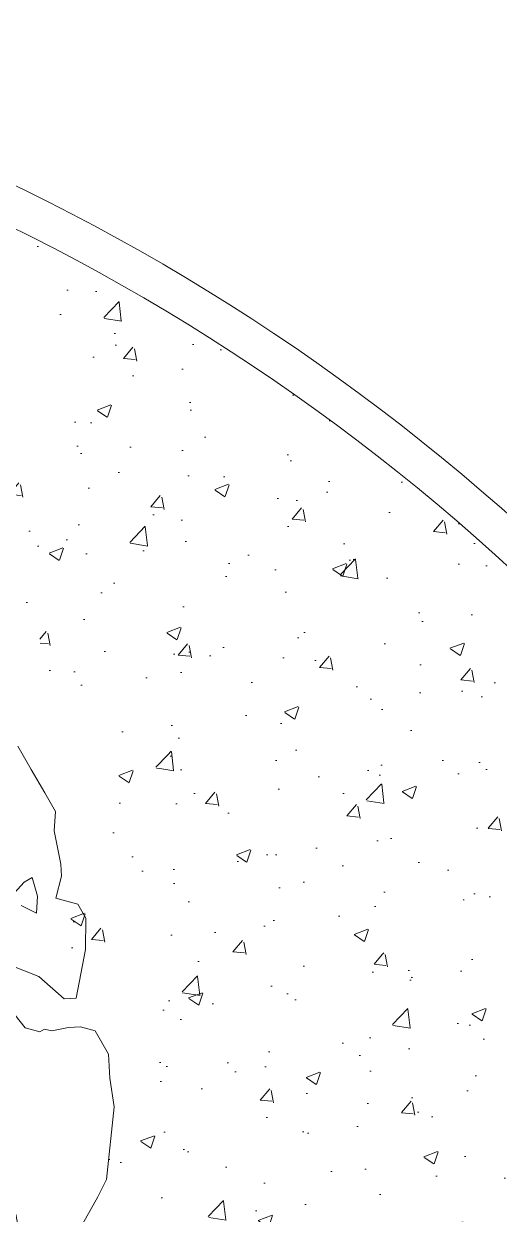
# Model space of a CAD drawing. Header units: metres. Extents: x 12093 to 20303, y 514 to 1412.
# Drawn here: x 19753.55 to 19754.776, y 695.564 to 698.63 of the extents above; entities that cross this region are included whole.
import ezdxf

# ---------------------------------------------------------------- set-up
doc = ezdxf.new("R2010")
doc.units = ezdxf.units.M
doc.layers.add('grass', color=64, linetype='Continuous', lineweight=13)
doc.layers.add('Layer2', color=43, linetype='Continuous', lineweight=20)
pattern_1 = [(50, (19136.99335, 73.14804), (0.36436934, -0.03187817), [0.0381, -0.4191]), (355, (19136.99335, 73.14804), (-0.07048565, 0.38211329), [0.03048, -0.33528]), (100.451, (19137.0237, 73.1454), (0.293885, 0.35023338), [0.03238, -0.35618]), (46.1842, (19136.99335, 73.24964), (0.54215808, -0.08408466), [0.05715, -0.62865]), (96.6356, (19137.03853, 73.24264), (0.47480847, 0.4948511), [0.04857, -0.53427]), (351.184, (19136.99335, 73.24964), (0.4748092, 0.49485024), [0.04572, -0.50292]), (21, (19137.04415, 73.22424), (0.30322976, -0.20453104), [0.0381, -0.4191]), (326, (19137.04415, 73.22424), (0.12360406, 0.36837593), [0.03048, -0.33528]), (71.4514, (19137.06942, 73.2072), (0.42683298, 0.16384572), [0.03238, -0.35618]), (37.5, (19136.99335, 73.14804), (0.006177207, 0.169110078), [0, -0.331216, 0, -0.34036, 0, -0.33655]), (7.5, (19136.99335, 73.14804), (0.133639325, 0.20036115), [0, -0.194056, 0, -0.323596, 0, -0.12827]), (327.5, (19136.88007, 73.14804), (0.27118119, -0.011457488), [0, -0.127, 0, -0.39624, 0, -0.52578]), (317.5, (19136.82927, 73.14804), (0.29625836, 0.05085298), [0, -0.1651, 0, -0.263144, 0, -0.37338])]

# ---------------------------------------------------------------- blocks, each defined once
blk = doc.blocks.new('ghgfghgh')
at = {"layer": 'grass'}
for p, q in [((20002.8396, 664.3797), (20002.8614, 664.3419)), ((20002.8614, 664.3419), (20002.8833, 664.304)), ((20002.8833, 664.304), (20002.9007, 664.2738)), ((20002.9007, 664.2738), (20002.8987, 664.2424)), ((20002.8987, 664.2424), (20002.9098, 664.1882)), ((20002.9098, 664.1882), (20002.9109, 664.1687)), ((20002.8498, 664.1591), (20002.8336, 664.1409)), ((20002.8631, 664.1668), (20002.8498, 664.1591)), ((20002.8718, 664.1363), (20002.8631, 664.1668)), ((20002.9109, 664.1687), (20002.9014, 664.1329)), ((20002.8452, 664.121), (20002.87, 664.1087)), ((20002.87, 664.1087), (20002.8718, 664.1363)), ((20002.9014, 664.1329), (20002.9372, 664.1233)), ((20002.9372, 664.1233), (20002.9503, 664.1006)), ((20002.9503, 664.1006), (20002.9494, 664.0497)), ((20002.9494, 664.0497), (20002.9346, 663.9706)), ((20002.8737, 664.006), (20002.8217, 664.0264)), ((20002.9151, 663.9694), (20002.8737, 664.006)), ((20002.8132, 663.9711), (20002.8514, 663.9225)), ((20002.9346, 663.9706), (20002.9151, 663.9694)), ((20002.8514, 663.9225), (20002.8752, 663.9161)), ((20002.8752, 663.9161), (20002.8828, 663.9205)), ((20002.8828, 663.9205), (20002.8947, 663.9173)), ((20002.8947, 663.9173), (20002.9218, 663.9228)), ((20002.9218, 663.9228), (20002.9413, 663.924)), ((20002.9413, 663.924), (20002.9652, 663.9176)), ((20002.9652, 663.9176), (20002.987, 663.8798)), ((20002.987, 663.8798), (20002.9893, 663.8408)), ((20002.9893, 663.8408), (20002.996, 663.7942)), ((20002.996, 663.7942), (20002.9836, 663.6761)), ((20002.9836, 663.6761), (20002.9696, 663.6478)), ((20002.9696, 663.6478), (20002.9449, 663.6033))]:
    blk.add_line(p, q, dxfattribs=at)

msp = doc.modelspace()

# ---------------------------------------------------------------- hatches: boundary and pattern name
at = {"layer": 'grass'}
h = msp.add_hatch(dxfattribs=at)
h.set_pattern_fill('AR-CONC', color=256, scale=0.002, style=0)
h.set_pattern_definition(pattern_1)
h.paths.add_polyline_path([(19753.4632, 698.1339), (19753.3183, 697.51), (19753.3341, 697.4659), (19753.3839, 697.4627), (19753.4823, 697.3755), (19753.4833, 697.3722), (19754.6821, 696.9907), (19754.7583, 697.2688, 0.071633)])
h = msp.add_hatch(dxfattribs=at)
h.set_pattern_fill('AR-CONC', color=256, scale=0.002, style=0)
h.set_pattern_definition(pattern_1)
h.paths.add_polyline_path([(19754.0976, 697.1767), (19753.4833, 697.3722), (19753.5206, 697.2537), (19753.4759, 697.2758), (19753.262, 697.2674), (19753.2311, 697.1345), (19753.2479, 697.1442), (19753.3407, 697.1498), (19753.3716, 697.1516), (19753.4131, 697.0796), (19753.4251, 697.0866), (19753.5659, 697.1198), (19753.5867, 697.0838), (19753.5992, 696.9791), (19753.6338, 696.9191), (19753.6685, 696.8591), (19753.6962, 696.8111), (19753.6929, 696.7612), (19753.7105, 696.6754), (19753.7124, 696.6445), (19753.6972, 696.5877), (19753.7539, 696.5725), (19753.7747, 696.5365), (19753.7734, 696.4557), (19753.7499, 696.3302)])
h = msp.add_hatch(dxfattribs=at)
h.set_pattern_fill('AR-CONC', color=256, scale=0.002, style=0)
h.set_pattern_definition(pattern_1)
h.paths.add_polyline_path([(19754.6821, 696.9907), (19754.0976, 697.1767), (19753.7499, 696.3302), (19753.746, 696.3299), (19754.4462, 696.1303)])
h = msp.add_hatch(dxfattribs=at)
h.set_pattern_fill('AR-CONC', color=256, scale=0.002, style=0)
h.set_pattern_definition(pattern_1)
h.paths.add_polyline_path([(19755.3665, 696.6262, 0.01201), (19755.1973, 696.8268), (19754.6821, 696.9907), (19754.4462, 696.1303), (19755.2542, 695.9)])
h = msp.add_hatch(dxfattribs=at)
h.set_pattern_fill('AR-CONC', color=256, scale=0.002, style=0)
h.set_pattern_definition(pattern_1)
h.paths.add_polyline_path([(19754.4462, 696.1303), (19753.746, 696.3299), (19753.7189, 696.3283), (19753.7034, 696.3421), (19753.5364, 696.3897), (19753.544, 696.3631), (19753.5426, 696.3408), (19753.5574, 696.331), (19753.6179, 696.254), (19753.6557, 696.2438), (19753.6677, 696.2508), (19753.6867, 696.2457), (19753.7296, 696.2545), (19753.7605, 696.2563), (19753.7983, 696.2462), (19753.833, 696.1862), (19753.8367, 696.1244), (19753.8473, 696.0505), (19753.8276, 695.8631), (19753.8054, 695.8183), (19753.7662, 695.7477), (19753.7491, 695.7219), (19753.7459, 695.672), (19753.7326, 695.5843), (19753.7395, 695.5723), (19753.6934, 695.5137), (19753.6177, 695.534), (19753.5969, 695.57), (19753.5382, 695.6161), (19753.4935, 695.6382), (19753.385, 695.6876), (19753.361, 695.6737), (19753.3822, 695.6369), (19753.3962, 695.645), (19753.409, 695.6), (19753.4593, 695.5865), (19753.5012, 695.5141), (19754.233, 695.3531)])
h = msp.add_hatch(dxfattribs=at)
h.set_pattern_fill('AR-CONC', color=256, scale=0.002, style=0)
h.set_pattern_definition(pattern_1)
h.paths.add_polyline_path([(19755.2542, 695.9), (19754.4462, 696.1303), (19754.233, 695.3531), (19755.1387, 695.1538)])

# ---------------------------------------------------------------- linework, layer by layer
at = {"layer": 'Layer2'}
for radius, start, end in [(5.5636, 32.6006, 77.2155), (5.4636, 32.586, 77.2113)]:
    msp.add_arc((19751.1071, 693.2044), radius, start, end, dxfattribs=at)

# ---------------------------------------------------------------- block references
at = {"layer": 'Defpoints', "lineweight": 20, "xscale": 1.586003757394792, "yscale": 1.586003757394792, "zscale": 1.586003757394792}
msp.add_blockref('ghgfghgh', (-11971.0441, -356.9396), dxfattribs=at)

doc.saveas('drawing.dxf')
